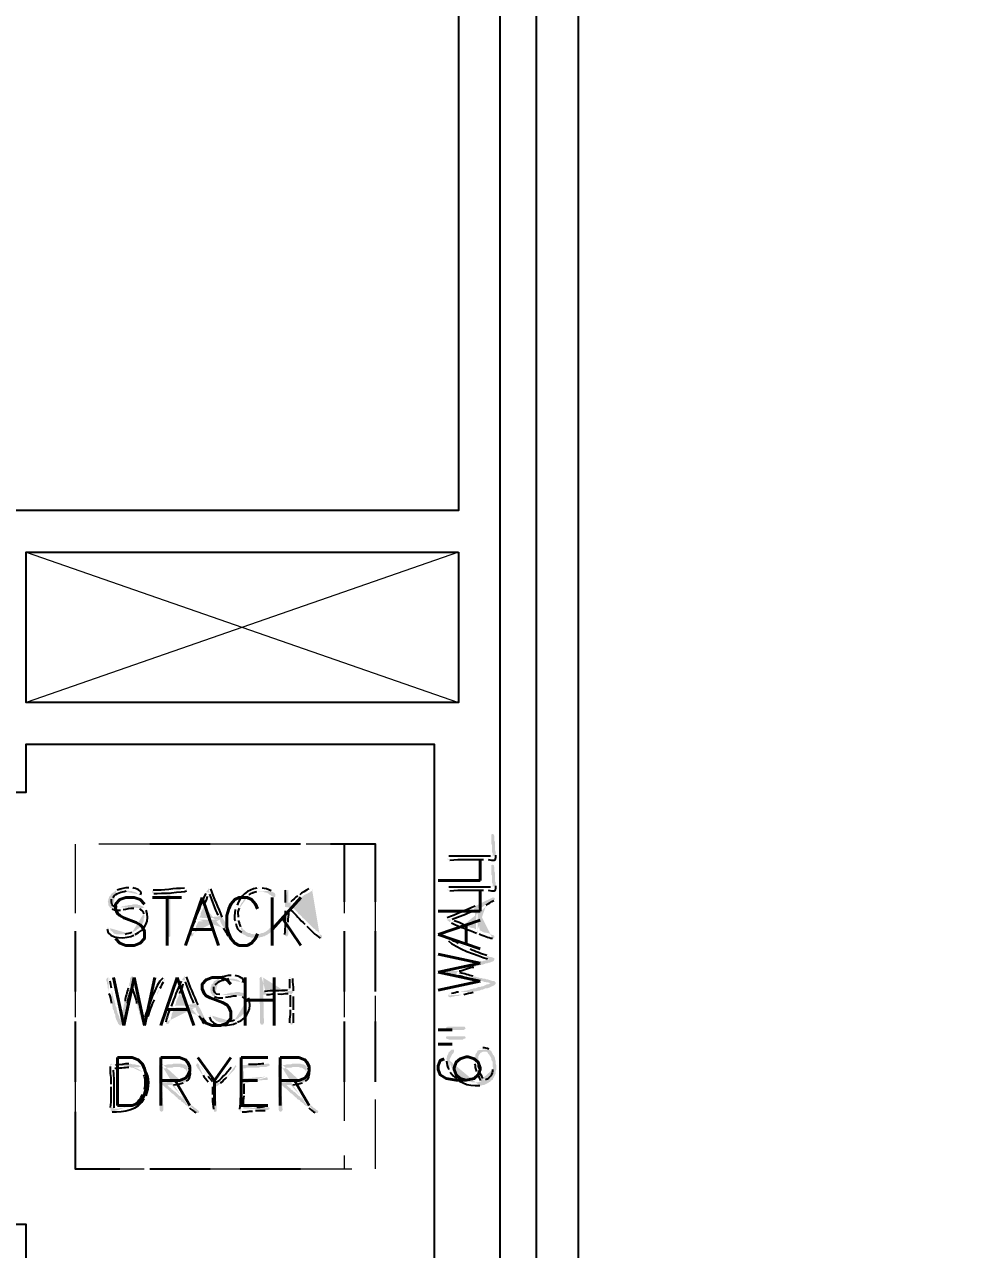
# Model space of a CAD drawing. Header units: inches. Extents: x -167 to 6071, y -6287 to -2731.
# Drawn here: x 150.8 to 229, y -5776.1 to -5674.1 of the extents above; entities that cross this region are included whole.
import ezdxf

# ---------------------------------------------------------------- set-up
doc = ezdxf.new("R2010")
doc.units = ezdxf.units.IN
doc.header["$LTSCALE"] = 96
doc.header["$MEASUREMENT"] = 0
doc.linetypes.add('Dash', pattern=[0.225, 0.15, -0.075])
doc.layers.add('Door label', color=5, linetype='Continuous', lineweight=5)
doc.layers.add('Furniture', color=7, linetype='Continuous', lineweight=5, true_color=0x994d00)
doc.layers.add('PDF_Geometry', color=7, linetype='Continuous', true_color=0x4a4a4a)
doc.layers.add('PDF_Solid Fills', color=7, linetype='Continuous')
doc.styles.get("Standard").update_dxf_attribs({"font": 'arial.ttf'})

msp = doc.modelspace()

# ---------------------------------------------------------------- hatches: boundary and pattern name
at = {"layer": 'PDF_Solid Fills', "transparency": 33554559}
h = msp.add_hatch(color=256, dxfattribs=at)
h.paths.add_polyline_path([(185.98, -5743.56), (186.04, -5743.67), (186.2, -5743.72)], flags=0)
h.paths.add_polyline_path([(189.02, -5743.67), (189.4, -5743.67)], flags=0)
h.paths.add_polyline_path([(190.04, -5743.3), (190.04, -5743.08), (189.98, -5742.92), (189.98, -5742.23), (189.93, -5742.12), (189.93, -5741.75), (189.88, -5741.64), (189.88, -5741.59), (189.77, -5741.54), (189.77, -5743.4), (189.61, -5743.4)], flags=0)
h.paths.add_polyline_path([(186.14, -5743.4), (186.04, -5743.46)], flags=0)
for points in [[(189.66, -5741.75), (189.66, -5742.39), (189.72, -5742.44), (189.72, -5743.03), (189.77, -5743.14), (189.77, -5743.4), (189.77, -5741.54), (189.66, -5741.59), (189.66, -5741.64)], [(189.66, -5744.31), (189.66, -5744.95), (189.72, -5745), (189.72, -5745.59), (189.77, -5745.7), (189.77, -5745.96), (189.77, -5744.1), (189.66, -5744.15), (189.66, -5744.2)], [(162.94, -5746.44), (162.62, -5746.44), (162.68, -5749.96), (162.73, -5750.07), (162.84, -5750.12), (162.94, -5750.07), (162.94, -5749.96)], [(171.37, -5746.34), (170.36, -5746.34), (170.62, -5746.34), (170.73, -5746.39), (170.84, -5746.39), (170.89, -5746.44), (171, -5746.44), (171.1, -5746.5), (171.21, -5746.6), (171.32, -5746.66), (171.37, -5746.71), (171.48, -5746.76), (171.58, -5746.82), (171.69, -5746.76), (171.69, -5746.6), (171.64, -5746.5), (171.58, -5746.44), (171.48, -5746.39)], [(160.01, -5747.4), (159.85, -5747.4), (159.69, -5747.46), (159.42, -5747.46), (159.32, -5747.51), (159.21, -5747.51), (159.1, -5747.56), (158.94, -5747.56), (158.84, -5747.62), (158.52, -5747.62), (160.7, -5747.62), (160.6, -5747.56), (160.49, -5747.51), (160.38, -5747.46), (160.28, -5747.46), (160.17, -5747.4)], [(171.58, -5749), (171.48, -5749.06), (171.37, -5749.16), (171.32, -5749.27), (171.26, -5749.38), (171.16, -5749.43), (171.16, -5749.48), (171.05, -5749.54), (170.94, -5749.64), (170.84, -5749.7), (170.73, -5749.75), (170.62, -5749.8), (170.52, -5749.8), (170.41, -5749.86), (170.3, -5749.86), (170.14, -5749.91), (169.02, -5749.91), (169.13, -5749.96), (169.24, -5750.02), (169.29, -5750.07), (169.45, -5750.12), (169.56, -5750.12), (169.66, -5750.18), (170.36, -5750.18), (170.46, -5750.12), (170.57, -5750.12), (170.68, -5750.07), (170.78, -5750.07), (170.84, -5750.02), (170.94, -5749.96), (171.05, -5749.91), (171.1, -5749.86), (171.21, -5749.8), (171.42, -5749.59), (171.48, -5749.54), (171.58, -5749.43), (171.64, -5749.32), (171.69, -5749.27), (171.74, -5749.16), (171.69, -5749.06)], [(168.54, -5754.71), (168.38, -5754.71), (168.22, -5754.76), (167.96, -5754.76), (167.85, -5754.82), (167.74, -5754.82), (167.64, -5754.87), (167.48, -5754.87), (167.37, -5754.92), (167.05, -5754.92), (169.24, -5754.92), (168.92, -5754.76), (168.81, -5754.76), (168.7, -5754.71)], [(185.88, -5757.75), (185.93, -5757.8), (185.98, -5757.86), (187.37, -5757.86), (187.48, -5757.8), (187.53, -5757.75), (187.48, -5757.64), (187.42, -5757.59), (186.04, -5757.59), (185.93, -5757.64)], [(185.88, -5758.5), (185.93, -5758.6), (185.98, -5758.6), (186.14, -5758.66), (187.32, -5758.66), (187.37, -5758.6), (187.48, -5758.6), (187.53, -5758.5), (187.48, -5758.39), (185.93, -5758.39)], [(163.58, -5760.68), (163.16, -5760.68), (163.05, -5760.74), (162.68, -5760.74), (162.52, -5760.79), (162.25, -5760.79), (164.28, -5760.84), (164.22, -5760.79), (164.12, -5760.74), (164.01, -5760.74), (163.85, -5760.68), (163.74, -5760.68)], [(173.5, -5760.68), (173.08, -5760.68), (172.97, -5760.74), (172.6, -5760.74), (172.44, -5760.79), (172.17, -5760.79), (174.2, -5760.84), (174.14, -5760.79), (174.04, -5760.74), (173.93, -5760.74), (173.77, -5760.68), (173.66, -5760.68)]]:
    msp.add_hatch(color=256, dxfattribs=at).paths.add_polyline_path(points)
h = msp.add_hatch(color=256, dxfattribs=at)
h.paths.add_polyline_path([(185.98, -5746.12), (186.04, -5746.23), (186.2, -5746.28)], flags=0)
h.paths.add_polyline_path([(189.02, -5746.23), (189.4, -5746.23)], flags=0)
h.paths.add_polyline_path([(190.04, -5745.86), (190.04, -5745.64), (189.98, -5745.48), (189.98, -5744.79), (189.93, -5744.68), (189.93, -5744.31), (189.88, -5744.2), (189.88, -5744.15), (189.77, -5744.1), (189.77, -5745.96), (189.61, -5745.96)], flags=0)
h.paths.add_polyline_path([(186.14, -5745.96), (186.04, -5746.02)], flags=0)
h = msp.add_hatch(color=256, dxfattribs=at)
h.paths.add_polyline_path([(158.46, -5746.23), (158.36, -5746.28), (158.25, -5746.39), (158.04, -5746.5), (157.98, -5746.6), (157.93, -5746.71), (157.82, -5746.76), (157.82, -5746.87), (157.77, -5746.98), (157.77, -5747.08), (157.72, -5747.19), (157.77, -5747.3), (157.77, -5747.46), (157.82, -5747.56), (157.88, -5747.62), (157.93, -5747.72), (157.98, -5747.72), (158.09, -5747.78)], flags=0)
h.paths.add_polyline_path([(158.78, -5747.88), (158.89, -5747.88), (159, -5747.83)], flags=0)
h.paths.add_polyline_path([(159.9, -5747.72), (160.01, -5747.67), (160.76, -5747.67), (160.7, -5747.62), (158.52, -5747.62)], flags=0)
h.paths.add_polyline_path([(158.04, -5746.98), (158.09, -5746.87), (158.14, -5746.82)], flags=0)
h.paths.add_polyline_path([(159.26, -5746.28), (159.53, -5746.28)], flags=0)
h = msp.add_hatch(color=256, dxfattribs=at)
h.paths.add_polyline_path([(159.53, -5746.02), (159.48, -5746.02)], flags=0)
h.paths.add_polyline_path([(158.52, -5746.23), (158.46, -5746.23), (159.53, -5746.28), (159.69, -5746.28), (159.8, -5746.34), (159.9, -5746.34), (160.01, -5746.39), (160.12, -5746.44), (160.22, -5746.55), (160.28, -5746.55), (160.28, -5746.6), (160.38, -5746.66), (160.44, -5746.6)], flags=0)
h.paths.add_polyline_path([(159.8, -5746.02), (159.64, -5746.02)], flags=0)
h = msp.add_hatch(color=256, dxfattribs=at)
h.paths.add_polyline_path([(164.17, -5746.07), (164.12, -5746.07)], flags=0)
h.paths.add_polyline_path([(161.5, -5746.23), (161.4, -5746.28), (161.4, -5746.39), (161.45, -5746.5), (161.56, -5746.5)], flags=0)
h.paths.add_polyline_path([(164.28, -5746.28), (164.33, -5746.18), (164.28, -5746.12)], flags=0)
h = msp.add_hatch(color=256, dxfattribs=at)
h.paths.add_polyline_path([(165.93, -5746.39), (165.88, -5746.5)], flags=0)
h.paths.add_polyline_path([(165.02, -5748.58), (164.97, -5748.68), (167.05, -5748.68), (167.1, -5748.74), (167.1, -5748.84), (167.21, -5749.06), (167.26, -5749.16), (167.37, -5749.27), (167.37, -5749.38)], flags=0)
h.paths.add_polyline_path([(167.74, -5750.02), (167.8, -5750.07), (167.85, -5750.12), (167.96, -5750.07), (168.01, -5749.96), (167.53, -5748.95), (167.42, -5748.74), (167.37, -5748.68), (167.32, -5748.58), (165.34, -5748.52), (165.45, -5748.31), (165.45, -5748.2), (165.5, -5748.04), (165.56, -5747.94), (165.61, -5747.83), (165.66, -5747.72), (165.66, -5747.67), (165.72, -5747.62), (165.72, -5747.51)], flags=0)
h.paths.add_polyline_path([(166.04, -5746.71), (166.14, -5746.6), (166.2, -5746.44)], flags=0)
h = msp.add_hatch(color=256, dxfattribs=at)
h.paths.add_polyline_path([(166.14, -5746.07), (166.09, -5746.12), (166.09, -5746.18), (166.04, -5746.23), (165.98, -5746.28), (165.93, -5746.39), (166.2, -5746.44), (166.2, -5746.55)], flags=0)
h.paths.add_polyline_path([(166.89, -5748.31), (166.94, -5748.42), (165.34, -5748.52), (167.32, -5748.58), (167.26, -5748.47)], flags=0)
h.paths.add_polyline_path([(166.3, -5746.12), (166.25, -5746.07)], flags=0)
h = msp.add_hatch(color=256, dxfattribs=at)
h.paths.add_polyline_path([(170.36, -5746.02), (170.25, -5746.02), (170.14, -5746.07)], flags=0)
h.paths.add_polyline_path([(168.49, -5747.46), (168.38, -5747.67), (168.33, -5747.83)], flags=0)
h.paths.add_polyline_path([(168.33, -5748.79), (168.33, -5748.9), (168.38, -5749)], flags=0)
h.paths.add_polyline_path([(168.86, -5749.75), (168.92, -5749.86), (169.02, -5749.91), (170.04, -5749.91), (169.93, -5749.91), (169.77, -5749.86), (169.66, -5749.86), (169.56, -5749.8), (169.45, -5749.8), (169.34, -5749.75), (169.24, -5749.7), (169.08, -5749.54), (168.97, -5749.48), (168.97, -5749.43), (168.86, -5749.32), (168.81, -5749.27)], flags=0)
h.paths.add_polyline_path([(168.6, -5748.74), (168.6, -5748.47)], flags=0)
h.paths.add_polyline_path([(168.7, -5747.72), (168.7, -5747.62), (168.86, -5747.3), (168.97, -5747.19), (169.08, -5746.98), (169.13, -5746.92), (169.24, -5746.87), (169.29, -5746.76), (169.4, -5746.66), (169.5, -5746.6)], flags=0)
h.paths.add_polyline_path([(170.14, -5746.34), (171.37, -5746.34), (171.32, -5746.28)], flags=0)
h.paths.add_polyline_path([(170.57, -5746.07), (170.46, -5746.02)], flags=0)
h = msp.add_hatch(color=256, dxfattribs=at)
h.paths.add_polyline_path([(174.62, -5746.07), (174.52, -5746.12), (174.46, -5746.12)], flags=0)
h.paths.add_polyline_path([(173.72, -5746.6), (173.66, -5746.66), (173.56, -5746.71)], flags=0)
h.paths.add_polyline_path([(172.97, -5747.19), (172.86, -5747.24), (172.81, -5747.35), (172.49, -5747.4), (172.49, -5747.62), (172.81, -5747.67), (172.86, -5747.78), (172.97, -5747.88)], flags=0)
h.paths.add_polyline_path([(174.14, -5749.06), (174.2, -5749.11), (174.3, -5749.22)], flags=0)
h.paths.add_polyline_path([(175.42, -5750.23), (175.58, -5750.23), (175.58, -5750.02), (175.48, -5749.96), (175.37, -5749.86), (175.26, -5749.7), (175.16, -5749.64), (175.05, -5749.59), (175, -5749.48), (174.89, -5749.43), (174.84, -5749.38), (174.73, -5749.27), (174.68, -5749.22), (174.09, -5748.63), (174.04, -5748.58), (173.93, -5748.52), (173.88, -5748.42), (173.82, -5748.36), (173.72, -5748.26), (173.61, -5748.2), (173.56, -5748.1), (173.34, -5747.88), (173.29, -5747.83), (173.18, -5747.72), (172.97, -5747.51), (173.02, -5747.46), (173.13, -5747.4), (173.18, -5747.3), (173.29, -5747.24), (173.4, -5747.14), (173.45, -5747.08), (173.56, -5746.98), (173.66, -5746.92), (173.72, -5746.87), (173.82, -5746.82), (173.93, -5746.76), (174.04, -5746.66), (174.14, -5746.6), (174.36, -5746.5), (174.57, -5746.39), (174.62, -5746.34), (174.73, -5746.28), (174.78, -5746.18), (174.73, -5746.12)], flags=0)
h = msp.add_hatch(color=256, dxfattribs=at)
h.paths.add_polyline_path([(172.6, -5746.12), (172.49, -5746.18), (172.49, -5746.23)], flags=0)
h.paths.add_polyline_path([(172.49, -5747.24), (172.49, -5747.4), (172.81, -5747.35), (172.81, -5747.3), (172.76, -5747.19), (172.76, -5746.23), (172.7, -5746.18)], flags=0)
h = msp.add_hatch(color=256, dxfattribs=at)
h.paths.add_polyline_path([(160.76, -5747.67), (160.01, -5747.67), (160.12, -5747.72), (160.28, -5747.72), (160.38, -5747.78)], flags=0)
h.paths.add_polyline_path([(160.7, -5748.2), (160.76, -5748.31), (160.76, -5748.52), (160.7, -5748.63), (160.7, -5748.84), (160.6, -5749.06), (160.54, -5749.16), (160.44, -5749.27), (160.38, -5749.32), (160.28, -5749.43), (160.17, -5749.48), (160.12, -5749.54), (160.06, -5749.59), (159.96, -5749.64), (159.85, -5749.7), (159.74, -5749.75)], flags=0)
h.paths.add_polyline_path([(159.16, -5749.91), (158.78, -5749.91), (160.01, -5749.91)], flags=0)
h.paths.add_polyline_path([(160.92, -5747.88), (160.81, -5747.78)], flags=0)
h = msp.add_hatch(color=256, dxfattribs=at)
h.paths.add_polyline_path([(172.49, -5747.62), (172.49, -5747.94)], flags=0)
h.paths.add_polyline_path([(172.49, -5748.79), (172.49, -5749)], flags=0)
h.paths.add_polyline_path([(172.44, -5749.91), (172.49, -5750.02), (172.6, -5750.07), (172.65, -5750.07), (172.7, -5750.02), (172.76, -5749.91), (172.76, -5748.9)], flags=0)
h.paths.add_polyline_path([(172.81, -5748.04), (172.81, -5747.67)], flags=0)
h = msp.add_hatch(color=256, dxfattribs=at)
h.paths.add_polyline_path([(185.93, -5748.68), (185.98, -5748.74), (186.04, -5748.74), (186.09, -5748.79), (186.14, -5748.84), (186.25, -5748.9), (186.3, -5748.63), (186.41, -5748.63)], flags=0)
h.paths.add_polyline_path([(188.17, -5747.94), (188.28, -5747.88), (188.38, -5749.48), (188.44, -5747.51), (188.33, -5747.56)], flags=0)
h.paths.add_polyline_path([(185.98, -5748.52), (185.93, -5748.58)], flags=0)
h = msp.add_hatch(color=256, dxfattribs=at)
h.paths.add_polyline_path([(186.25, -5748.9), (186.36, -5748.95)], flags=0)
h.paths.add_polyline_path([(188.44, -5749.8), (188.54, -5749.86), (188.54, -5747.78), (188.6, -5747.72), (188.7, -5747.72), (188.81, -5747.67), (188.92, -5747.62), (189.02, -5747.56), (189.13, -5747.46), (189.24, -5747.46)], flags=0)
h.paths.add_polyline_path([(189.88, -5747.08), (189.93, -5747.03), (189.98, -5746.98), (189.93, -5746.87), (189.82, -5746.82), (188.81, -5747.3), (188.7, -5747.35), (188.6, -5747.4), (188.54, -5747.46), (188.44, -5747.51), (188.38, -5749.48), (188.28, -5749.43), (188.17, -5749.38), (188.06, -5749.38), (187.9, -5749.32), (187.8, -5749.27), (187.58, -5749.16), (187.53, -5749.16), (187.48, -5749.11), (187.37, -5749.11)], flags=0)
h.paths.add_polyline_path([(186.57, -5748.79), (186.46, -5748.68), (186.3, -5748.63)], flags=0)
h = msp.add_hatch(color=256, dxfattribs=at)
h.paths.add_polyline_path([(188.54, -5749.86), (188.65, -5749.86)], flags=0)
h.paths.add_polyline_path([(189.77, -5750.23), (189.88, -5750.23), (189.93, -5750.12), (189.93, -5750.07), (189.88, -5750.02), (189.82, -5749.96), (189.72, -5749.96), (189.61, -5749.86), (189.4, -5749.8), (189.34, -5749.8), (189.24, -5749.75), (189.08, -5749.75), (188.97, -5749.7), (188.86, -5749.64), (188.76, -5749.59), (188.7, -5749.59), (188.54, -5747.78)], flags=0)
h = msp.add_hatch(color=256, dxfattribs=at)
h.paths.add_polyline_path([(164.97, -5748.68), (164.97, -5748.79)], flags=0)
h.paths.add_polyline_path([(164.6, -5749.91), (164.6, -5750.02), (164.7, -5750.07), (164.76, -5750.07), (164.81, -5750.02), (164.86, -5749.96), (164.86, -5749.86), (164.97, -5749.75), (165.02, -5749.54), (165.02, -5749.48), (165.08, -5749.38), (165.08, -5749.22), (165.18, -5749), (165.24, -5748.9), (165.24, -5748.84), (167.05, -5748.68)], flags=0)
h = msp.add_hatch(color=256, dxfattribs=at)
h.paths.add_polyline_path([(157.77, -5749.32), (157.66, -5749.38), (157.66, -5749.48)], flags=0)
h.paths.add_polyline_path([(159.9, -5749.96), (160.01, -5749.91), (158.46, -5749.91), (158.36, -5749.86), (158.3, -5749.86), (158.2, -5749.8), (158.14, -5749.7), (158.04, -5749.64), (157.93, -5749.54), (157.93, -5749.43), (157.88, -5749.38)], flags=0)
h = msp.add_hatch(color=256, dxfattribs=at)
h.paths.add_polyline_path([(186.09, -5750.39), (186.09, -5750.44)], flags=0)
h.paths.add_polyline_path([(189.34, -5751.94), (189.5, -5751.99), (189.5, -5751.78), (189.4, -5751.72), (189.29, -5751.67)], flags=0)
h.paths.add_polyline_path([(187.9, -5751.14), (187.8, -5751.08), (187.69, -5751.03), (187.58, -5750.98), (187.48, -5750.92), (187.37, -5750.92), (187.26, -5750.87), (187.16, -5750.82), (187.05, -5750.71), (186.94, -5750.66)], flags=0)
h.paths.add_polyline_path([(186.41, -5750.39), (186.25, -5750.28), (186.09, -5750.28)], flags=0)
h = msp.add_hatch(color=256, dxfattribs=at)
h.paths.add_polyline_path([(185.93, -5752.95), (185.93, -5753), (186.04, -5753.11), (186.14, -5753.16), (186.41, -5753.16), (186.52, -5753.22), (186.62, -5753.22), (186.73, -5753.27), (186.84, -5753), (186.89, -5753), (187, -5752.95)], flags=0)
h.paths.add_polyline_path([(188.22, -5752.63), (188.33, -5752.58), (188.44, -5752.52), (188.6, -5752.52), (188.7, -5752.47), (188.86, -5752.42), (188.97, -5752.42), (189.13, -5752.36), (189.18, -5752.31), (189.34, -5752.31), (189.45, -5752.26), (189.56, -5752.26), (189.66, -5752.2), (189.82, -5752.15), (189.88, -5752.1), (189.93, -5751.99), (189.93, -5751.88), (189.88, -5751.88), (189.77, -5751.83), (189.66, -5751.78), (189.5, -5751.78), (189.5, -5751.99), (189.34, -5752.04), (189.24, -5752.04), (189.13, -5752.1), (189.02, -5752.1), (188.92, -5752.15), (188.76, -5752.15), (188.65, -5752.2), (188.54, -5752.26), (188.44, -5752.26), (188.33, -5752.31), (188.17, -5752.31), (188.06, -5752.36), (187.96, -5752.42), (187.85, -5752.42), (187.74, -5752.47), (187.64, -5752.47), (187.53, -5752.52), (187.42, -5752.58), (187.21, -5752.63), (187.05, -5752.68), (186.84, -5752.74), (186.73, -5752.79), (186.57, -5752.79), (186.52, -5752.84), (186.2, -5752.84), (186.09, -5752.79), (185.98, -5752.84)], flags=0)
h = msp.add_hatch(color=256, dxfattribs=at)
h.paths.add_polyline_path([(157.77, -5753.48), (157.66, -5753.54), (157.61, -5753.64), (157.61, -5753.75), (157.66, -5753.91), (157.66, -5754.02), (157.72, -5754.12), (157.72, -5754.39), (157.77, -5754.44), (157.77, -5754.55), (157.82, -5754.66), (157.82, -5754.82)], flags=0)
h.paths.add_polyline_path([(158.04, -5755.62), (158.09, -5755.72), (158.09, -5755.83), (158.14, -5755.99), (158.14, -5756.1), (158.25, -5756.31), (158.25, -5756.42), (158.36, -5756.63), (158.36, -5756.79), (158.41, -5756.95), (158.57, -5757.27), (158.57, -5757.32), (158.62, -5757.38), (158.73, -5757.48), (158.84, -5757.48), (158.94, -5757.38), (158.94, -5757.27), (159, -5757.11), (158.78, -5757.11), (158.78, -5757.06), (158.68, -5756.84), (158.68, -5756.74), (158.62, -5756.63), (158.57, -5756.52), (158.52, -5756.42), (158.52, -5756.31), (158.46, -5756.2), (158.46, -5756.04), (158.36, -5755.83), (158.36, -5755.67), (158.3, -5755.56), (158.3, -5755.46), (158.2, -5755.24), (158.2, -5755.14), (158.14, -5755.03), (158.14, -5754.87), (158.09, -5754.76), (158.09, -5754.66), (158.04, -5754.55), (158.04, -5754.39)], flags=0)
h.paths.add_polyline_path([(157.93, -5753.8), (157.93, -5753.75), (157.88, -5753.59), (157.82, -5753.54)], flags=0)
h = msp.add_hatch(color=256, dxfattribs=at)
h.paths.add_polyline_path([(159.8, -5753.38), (159.74, -5753.38), (159.64, -5753.48), (159.58, -5753.59), (159.58, -5753.86), (159.53, -5753.96), (159.53, -5754.07), (159.48, -5754.18), (159.74, -5754.28), (159.74, -5754.34), (159.8, -5754.44)], flags=0)
h.paths.add_polyline_path([(160.12, -5755.67), (160.22, -5755.88), (160.22, -5756.04), (160.28, -5756.15), (160.33, -5756.31), (160.33, -5756.42), (160.38, -5756.58), (160.44, -5756.63), (160.44, -5756.79), (160.49, -5756.9), (160.49, -5757), (160.54, -5757.11), (160.6, -5757.27), (160.65, -5757.32), (160.76, -5757.38), (160.86, -5757.38), (160.86, -5757.32), (160.97, -5757.11), (160.97, -5756.95), (160.76, -5756.95), (160.7, -5756.79), (160.7, -5756.68), (160.65, -5756.58), (160.65, -5756.47), (160.6, -5756.36), (160.6, -5756.2), (160.49, -5755.99), (160.49, -5755.88), (160.44, -5755.78), (160.44, -5755.62), (160.38, -5755.51), (160.33, -5755.4), (160.33, -5755.3), (160.28, -5755.19), (160.28, -5755.08), (160.17, -5754.87), (160.06, -5754.44), (160.01, -5754.28), (159.96, -5754.18), (159.96, -5754.02), (159.9, -5753.96), (159.9, -5753.64), (159.96, -5753.54), (159.9, -5753.43)], flags=0)
h = msp.add_hatch(color=256, dxfattribs=at)
h.paths.add_polyline_path([(162.36, -5753.54), (162.3, -5753.54)], flags=0)
h.paths.add_polyline_path([(160.81, -5756.79), (160.76, -5756.95), (160.97, -5756.95), (161.02, -5756.84), (161.08, -5756.74)], flags=0)
h.paths.add_polyline_path([(161.61, -5755.35), (161.72, -5755.14), (161.77, -5755.03), (161.82, -5754.92), (161.82, -5754.82), (161.93, -5754.6), (162.04, -5754.5), (162.09, -5754.39)], flags=0)
h.paths.add_polyline_path([(162.36, -5753.86), (162.46, -5753.7), (162.46, -5753.54)], flags=0)
h = msp.add_hatch(color=256, dxfattribs=at)
h.paths.add_polyline_path([(163.9, -5753.7), (163.85, -5753.8)], flags=0)
h.paths.add_polyline_path([(163, -5755.88), (162.94, -5755.99), (165.02, -5755.99), (165.08, -5756.04), (165.08, -5756.15), (165.18, -5756.36), (165.24, -5756.47), (165.34, -5756.58), (165.34, -5756.68)], flags=0)
h.paths.add_polyline_path([(165.72, -5757.32), (165.82, -5757.43), (165.93, -5757.38), (165.98, -5757.27), (165.5, -5756.26), (165.4, -5756.04), (165.34, -5755.99), (165.29, -5755.88), (163.32, -5755.83), (163.42, -5755.62), (163.42, -5755.51), (163.48, -5755.35), (163.58, -5755.14), (163.64, -5755.03), (163.64, -5754.98), (163.69, -5754.92), (163.69, -5754.82)], flags=0)
h.paths.add_polyline_path([(164.01, -5754.02), (164.12, -5753.91), (164.17, -5753.75)], flags=0)
h = msp.add_hatch(color=256, dxfattribs=at)
h.paths.add_polyline_path([(164.12, -5753.38), (164.06, -5753.43), (164.06, -5753.48), (163.96, -5753.59), (163.9, -5753.7), (164.17, -5753.75), (164.17, -5753.86)], flags=0)
h.paths.add_polyline_path([(164.86, -5755.62), (164.92, -5755.72), (163.32, -5755.83), (165.29, -5755.88), (165.24, -5755.78)], flags=0)
h.paths.add_polyline_path([(164.28, -5753.43), (164.22, -5753.38)], flags=0)
h = msp.add_hatch(color=256, dxfattribs=at)
h.paths.add_polyline_path([(167, -5753.54), (166.89, -5753.59), (166.78, -5753.7), (166.68, -5753.75), (166.57, -5753.8), (166.52, -5753.91), (166.46, -5754.02), (166.36, -5754.07), (166.36, -5754.18), (166.3, -5754.28), (166.3, -5754.39), (166.25, -5754.5), (166.3, -5754.6), (166.3, -5754.76), (166.36, -5754.87), (166.41, -5754.92), (166.46, -5755.03), (166.52, -5755.03), (166.62, -5755.08)], flags=0)
h.paths.add_polyline_path([(167.32, -5755.19), (167.42, -5755.19), (167.53, -5755.14)], flags=0)
h.paths.add_polyline_path([(168.44, -5755.03), (168.54, -5754.98), (169.29, -5754.98), (169.24, -5754.92), (167.05, -5754.92)], flags=0)
h.paths.add_polyline_path([(166.57, -5754.28), (166.62, -5754.18), (166.68, -5754.12)], flags=0)
h.paths.add_polyline_path([(167.8, -5753.59), (168.06, -5753.59)], flags=0)
h = msp.add_hatch(color=256, dxfattribs=at)
h.paths.add_polyline_path([(168.06, -5753.32), (168.01, -5753.32)], flags=0)
h.paths.add_polyline_path([(167.05, -5753.54), (167, -5753.54), (168.06, -5753.59), (168.22, -5753.59), (168.33, -5753.64), (168.44, -5753.64), (168.65, -5753.75), (168.76, -5753.86), (168.81, -5753.86), (168.81, -5753.91), (168.92, -5753.96), (168.97, -5753.91)], flags=0)
h.paths.add_polyline_path([(168.33, -5753.32), (168.17, -5753.32)], flags=0)
h = msp.add_hatch(color=256, dxfattribs=at)
h.paths.add_polyline_path([(170.52, -5753.43), (170.41, -5753.48), (170.36, -5753.59), (170.41, -5757.27), (170.46, -5757.38), (170.57, -5757.43), (170.68, -5757.38), (170.73, -5757.27), (170.68, -5754.92), (170.94, -5754.92)], flags=0)
h.paths.add_polyline_path([(171.69, -5754.87), (171.9, -5754.87)], flags=0)
h.paths.add_polyline_path([(172.76, -5754.82), (172.92, -5754.82), (173.18, -5754.71), (170.68, -5754.66), (170.68, -5753.59), (170.62, -5753.48)], flags=0)
h = msp.add_hatch(color=256, dxfattribs=at)
h.paths.add_polyline_path([(172.97, -5753.43), (172.86, -5753.48), (172.86, -5753.64)], flags=0)
h.paths.add_polyline_path([(172.86, -5754.39), (172.86, -5754.55), (172.7, -5754.55)], flags=0)
h.paths.add_polyline_path([(170.78, -5754.66), (170.68, -5754.66), (173.18, -5754.71), (173.18, -5754.6)], flags=0)
h.paths.add_polyline_path([(173.13, -5753.59), (173.08, -5753.48)], flags=0)
h = msp.add_hatch(color=256, dxfattribs=at)
h.paths.add_polyline_path([(186.04, -5754.98), (186.09, -5755.08), (186.2, -5755.14), (186.3, -5755.14), (186.46, -5755.08), (186.57, -5755.08), (186.68, -5755.03), (186.94, -5755.03), (187, -5754.98), (187.1, -5754.98), (187.21, -5754.92), (187.37, -5754.92)], flags=0)
h.paths.add_polyline_path([(188.17, -5754.71), (188.28, -5754.66), (188.38, -5754.66), (188.54, -5754.6), (188.65, -5754.6), (188.86, -5754.5), (188.97, -5754.5), (189.18, -5754.39), (189.34, -5754.39), (189.5, -5754.34), (189.82, -5754.18), (189.88, -5754.18), (190.04, -5754.02), (190.04, -5753.91), (189.98, -5753.86), (189.93, -5753.8), (189.82, -5753.8), (189.66, -5753.75), (189.66, -5753.96), (189.61, -5753.96), (189.5, -5754.02), (189.4, -5754.07), (189.29, -5754.07), (188.97, -5754.23), (188.86, -5754.23), (188.76, -5754.28), (188.6, -5754.28), (188.38, -5754.39), (188.22, -5754.39), (188.12, -5754.44), (188.01, -5754.44), (187.8, -5754.55), (187.69, -5754.55), (187.58, -5754.6), (187.42, -5754.6), (187.32, -5754.66), (187.21, -5754.66), (187.1, -5754.71), (186.94, -5754.71)], flags=0)
h.paths.add_polyline_path([(186.36, -5754.82), (186.3, -5754.82), (186.14, -5754.87), (186.09, -5754.92)], flags=0)
h = msp.add_hatch(color=256, dxfattribs=at)
h.paths.add_polyline_path([(186.73, -5753.27), (186.84, -5753.32), (186.94, -5753.32)], flags=0)
h.paths.add_polyline_path([(188.01, -5753.59), (188.12, -5753.64), (188.22, -5753.64), (188.33, -5753.7), (188.49, -5753.7), (188.6, -5753.75), (188.7, -5753.75), (188.81, -5753.8), (188.92, -5753.8), (189.08, -5753.86), (189.18, -5753.86), (189.29, -5753.91), (189.4, -5753.91), (189.56, -5753.96), (189.66, -5753.96), (189.66, -5753.75), (189.34, -5753.64), (189.24, -5753.64), (189.13, -5753.59), (188.97, -5753.59), (188.86, -5753.54), (188.7, -5753.54), (188.6, -5753.48), (188.49, -5753.48), (188.38, -5753.43), (188.28, -5753.43), (188.17, -5753.38)], flags=0)
h.paths.add_polyline_path([(187.05, -5753.11), (186.84, -5753)], flags=0)
h = msp.add_hatch(color=256, dxfattribs=at)
h.paths.add_polyline_path([(159.48, -5754.18), (159.42, -5754.28), (159.42, -5754.39)], flags=0)
h.paths.add_polyline_path([(159.16, -5755.46), (159.1, -5755.56), (159.1, -5755.67), (159.05, -5755.78), (159.05, -5755.94), (159, -5756.04), (159, -5756.15), (158.94, -5756.26), (158.94, -5756.36), (158.89, -5756.52), (158.89, -5756.63), (158.84, -5756.74), (158.84, -5756.84), (158.78, -5757), (158.78, -5757.11), (159, -5757.11), (159.1, -5756.79), (159.1, -5756.68), (159.16, -5756.58), (159.16, -5756.42), (159.21, -5756.31), (159.21, -5756.15), (159.26, -5756.04), (159.26, -5755.94), (159.32, -5755.83), (159.32, -5755.72), (159.37, -5755.62)], flags=0)
h.paths.add_polyline_path([(159.64, -5754.5), (159.74, -5754.28)], flags=0)
h = msp.add_hatch(color=256, dxfattribs=at)
h.paths.add_polyline_path([(173.18, -5754.71), (172.92, -5754.82), (172.92, -5754.98)], flags=0)
h.paths.add_polyline_path([(172.92, -5755.94), (172.92, -5756.2)], flags=0)
h.paths.add_polyline_path([(172.86, -5757.27), (172.92, -5757.38), (173.02, -5757.43), (173.13, -5757.38), (173.18, -5757.27)], flags=0)
h.paths.add_polyline_path([(173.18, -5756.47), (173.18, -5756.2)], flags=0)
h.paths.add_polyline_path([(173.18, -5755.08), (173.18, -5754.82)], flags=0)
h = msp.add_hatch(color=256, dxfattribs=at)
h.paths.add_polyline_path([(169.29, -5754.98), (168.54, -5754.98), (168.65, -5755.03), (168.81, -5755.03), (168.92, -5755.08)], flags=0)
h.paths.add_polyline_path([(169.24, -5755.51), (169.29, -5755.62), (169.29, -5755.83), (169.24, -5755.94), (169.24, -5756.15), (169.18, -5756.26), (169.13, -5756.36), (169.08, -5756.47), (168.97, -5756.58), (168.92, -5756.63), (168.81, -5756.74), (168.7, -5756.79), (168.6, -5756.9), (168.28, -5757.06)], flags=0)
h.paths.add_polyline_path([(167.69, -5757.22), (167.32, -5757.22), (168.54, -5757.22)], flags=0)
h.paths.add_polyline_path([(169.45, -5755.19), (169.34, -5755.08)], flags=0)
h = msp.add_hatch(color=256, dxfattribs=at)
h.paths.add_polyline_path([(162.94, -5755.99), (162.94, -5756.1)], flags=0)
h.paths.add_polyline_path([(162.57, -5757.22), (162.57, -5757.32), (162.68, -5757.38), (162.73, -5757.38), (162.84, -5757.27), (162.84, -5757.16), (162.94, -5757.06), (163, -5756.84), (163, -5756.79), (163.05, -5756.68), (163.05, -5756.52), (163.21, -5756.2), (163.21, -5756.15), (165.02, -5755.99)], flags=0)
h = msp.add_hatch(color=256, dxfattribs=at)
h.paths.add_polyline_path([(166.3, -5756.63), (166.2, -5756.68), (166.2, -5756.79)], flags=0)
h.paths.add_polyline_path([(168.44, -5757.27), (168.54, -5757.22), (167, -5757.22), (166.89, -5757.16), (166.84, -5757.16), (166.73, -5757.11), (166.68, -5757), (166.57, -5756.95), (166.46, -5756.84), (166.46, -5756.74), (166.41, -5756.68)], flags=0)
h = msp.add_hatch(color=256, dxfattribs=at)
h.paths.add_polyline_path([(185.93, -5760.42), (185.93, -5760.47)], flags=0)
h.paths.add_polyline_path([(186.14, -5761.16), (186.2, -5761.27), (186.2, -5760.31), (186.41, -5759.88), (186.52, -5759.78), (186.52, -5759.72), (186.57, -5759.67), (186.57, -5759.51), (186.36, -5759.51), (186.09, -5759.78), (186.09, -5759.83), (185.98, -5760.04), (185.98, -5760.15), (185.93, -5760.26)], flags=0)
h = msp.add_hatch(color=256, dxfattribs=at)
h.paths.add_polyline_path([(188.28, -5760.47), (188.28, -5760.68)], flags=0)
h.paths.add_polyline_path([(188.44, -5761.32), (188.44, -5761.38), (188.49, -5761.48)], flags=0)
h.paths.add_polyline_path([(188.76, -5762.07), (188.81, -5762.18), (188.81, -5762.5), (188.97, -5762.44), (189.08, -5762.44), (189.4, -5762.28), (189.45, -5762.23), (189.56, -5762.18), (189.61, -5762.12), (189.66, -5762.07), (189.77, -5762.02), (189.82, -5761.91), (189.82, -5761), (189.77, -5761.16)], flags=0)
h.paths.add_polyline_path([(189.18, -5762.02), (189.08, -5762.07), (189.02, -5762.02), (188.97, -5761.91)], flags=0)
h.paths.add_polyline_path([(188.7, -5761.38), (188.7, -5761.27), (188.65, -5761.11)], flags=0)
h.paths.add_polyline_path([(188.6, -5760.52), (188.54, -5760.42), (188.54, -5759.56), (188.44, -5759.78), (188.38, -5759.83), (188.33, -5759.94), (188.33, -5760.1), (188.28, -5760.2), (188.28, -5760.31)], flags=0)
h = msp.add_hatch(color=256, dxfattribs=at)
h.paths.add_polyline_path([(188.54, -5759.56), (188.54, -5760.42), (188.6, -5760.31), (188.6, -5760.04), (188.65, -5759.94), (188.7, -5759.88), (188.76, -5759.78), (188.97, -5759.67), (189.24, -5759.67), (189.34, -5759.72), (189.4, -5759.83), (189.5, -5759.94), (189.56, -5760.04), (189.61, -5760.1), (189.66, -5760.2), (189.66, -5760.31), (189.77, -5760.52), (189.77, -5760.9), (189.82, -5761), (189.82, -5761.91), (189.88, -5761.8), (189.93, -5761.7), (190.04, -5761.48), (190.04, -5761.27), (190.09, -5761.16), (190.09, -5760.84), (190.04, -5760.68), (190.04, -5760.47), (189.98, -5760.31), (189.98, -5760.2), (189.88, -5759.99), (189.82, -5759.94), (189.66, -5759.62), (189.56, -5759.56), (189.45, -5759.46)], flags=0)
h.paths.add_polyline_path([(188.97, -5759.35), (188.86, -5759.4), (188.76, -5759.4), (188.65, -5759.46)], flags=0)
h = msp.add_hatch(color=256, dxfattribs=at)
h.paths.add_polyline_path([(158.09, -5760.68), (158.04, -5760.68), (157.93, -5760.74), (157.93, -5760.9)], flags=0)
h.paths.add_polyline_path([(157.98, -5762.39), (157.98, -5762.6)], flags=0)
h.paths.add_polyline_path([(157.93, -5764.31), (157.93, -5764.42), (158.25, -5764.42), (158.25, -5764.36)], flags=0)
h.paths.add_polyline_path([(158.2, -5761.22), (158.2, -5761.11), (158.3, -5761.06)], flags=0)
h.paths.add_polyline_path([(159.48, -5760.95), (160.54, -5760.95), (160.44, -5760.9), (160.38, -5760.84), (158.2, -5760.79), (158.14, -5760.74)], flags=0)
h = msp.add_hatch(color=256, dxfattribs=at)
h.paths.add_polyline_path([(160.54, -5760.95), (159.48, -5760.95), (159.53, -5760.95), (159.69, -5761), (159.8, -5761)], flags=0)
h.paths.add_polyline_path([(160.6, -5761.38, 0.210954), (159.8, -5761)], flags=0)
h.paths.add_polyline_path([(160.6, -5761.38), (160.7, -5761.59)], flags=0)
h.paths.add_polyline_path([(160.76, -5762.82), (160.76, -5762.92), (160.7, -5763.03), (160.65, -5763.14), (160.6, -5763.24)], flags=0)
h.paths.add_polyline_path([(159.9, -5764.1), (159.8, -5764.15), (159.69, -5764.15), (159.58, -5764.2), (159.42, -5764.26), (159.32, -5764.31), (159.1, -5764.31), (159, -5764.36), (158.78, -5764.36), (158.62, -5764.42), (157.93, -5764.42), (157.98, -5764.58), (157.98, -5764.63), (158.09, -5764.68)], flags=0)
h.paths.add_polyline_path([(160.76, -5763.56), (160.81, -5763.46), (160.86, -5763.46), (160.92, -5763.35)], flags=0)
h.paths.add_polyline_path([(160.81, -5761.16), (160.7, -5761.11), (160.7, -5761.06), (160.65, -5761)], flags=0)
h = msp.add_hatch(color=256, dxfattribs=at)
h.paths.add_polyline_path([(159.53, -5760.68), (159.48, -5760.68)], flags=0)
h.paths.add_polyline_path([(158.36, -5760.79), (158.2, -5760.79), (160.38, -5760.84), (160.28, -5760.79), (160.17, -5760.79), (160.01, -5760.74), (159.8, -5760.74), (159.64, -5760.68)], flags=0)
h = msp.add_hatch(color=256, dxfattribs=at)
h.paths.add_polyline_path([(162.14, -5760.68), (162.04, -5760.74), (161.98, -5760.84), (162.04, -5764.47), (162.04, -5764.52), (162.09, -5764.63), (162.2, -5764.68), (162.3, -5764.63), (162.36, -5764.52), (162.36, -5764.47), (162.25, -5762.44), (163.21, -5762.44)], flags=0)
h.paths.add_polyline_path([(164.01, -5762.28), (164.06, -5762.23), (162.3, -5762.23), (162.3, -5761.06), (162.57, -5761.06), (162.73, -5761), (163.1, -5761), (163.21, -5760.95), (163.58, -5760.95), (164.38, -5760.9), (164.28, -5760.84), (162.25, -5760.79), (162.25, -5760.68)], flags=0)
h = msp.add_hatch(color=256, dxfattribs=at)
h.paths.add_polyline_path([(164.38, -5760.9), (163.58, -5760.95), (163.69, -5760.95), (163.85, -5761), (163.96, -5761), (164.06, -5761.06), (164.12, -5761.11), (164.22, -5761.16), (164.33, -5761.38), (164.33, -5761.59), (164.28, -5761.7), (164.22, -5761.75), (164.17, -5761.86), (164.12, -5761.91), (164.01, -5761.96), (163.85, -5762.02), (163.85, -5762.07), (163.69, -5762.07), (163.58, -5762.12), (163.37, -5762.12), (163.26, -5762.18), (162.73, -5762.18), (162.62, -5762.23), (162.3, -5762.23), (164.17, -5762.23), (164.17, -5762.18), (164.28, -5762.12)], flags=0)
h.paths.add_polyline_path([(164.49, -5761.06), (164.44, -5760.95)], flags=0)
h = msp.add_hatch(color=256, dxfattribs=at)
h.paths.add_polyline_path([(165.24, -5760.63), (165.13, -5760.68), (165.08, -5760.79), (165.08, -5760.84), (165.13, -5760.9), (165.18, -5761), (165.24, -5761.11), (165.34, -5761.22), (165.45, -5761.38), (165.5, -5761.48), (165.61, -5761.54), (165.66, -5761.64)], flags=0)
h.paths.add_polyline_path([(166.09, -5762.18), (166.3, -5762.39), (166.36, -5762.5), (166.46, -5762.6)], flags=0)
h.paths.add_polyline_path([(166.46, -5763.24), (166.46, -5763.51)], flags=0)
h.paths.add_polyline_path([(166.52, -5764.47), (166.57, -5764.52), (166.57, -5764.68), (166.68, -5764.68), (166.78, -5764.63), (166.78, -5763.83), (166.73, -5763.72), (166.73, -5762.6), (166.78, -5762.55), (166.89, -5762.5), (167, -5762.39), (166.62, -5762.39), (166.57, -5762.28), (166.46, -5762.18)], flags=0)
h.paths.add_polyline_path([(166.09, -5761.75), (166.04, -5761.64), (165.93, -5761.54), (165.88, -5761.43), (165.72, -5761.27), (165.66, -5761.16), (165.56, -5761), (165.34, -5760.79), (165.29, -5760.68), (165.24, -5760.68)], flags=0)
h = msp.add_hatch(color=256, dxfattribs=at)
h.paths.add_polyline_path([(168.28, -5760.74), (168.22, -5760.79), (168.12, -5760.9), (168.06, -5760.9), (168.01, -5761)], flags=0)
h.paths.add_polyline_path([(166.68, -5762.28), (166.62, -5762.39), (167, -5762.39), (167.1, -5762.28)], flags=0)
h.paths.add_polyline_path([(167.64, -5761.8), (167.74, -5761.75), (167.8, -5761.64), (167.85, -5761.59), (167.96, -5761.48), (168.28, -5761.16), (168.38, -5760.95), (168.44, -5760.9), (168.38, -5760.79)], flags=0)
h = msp.add_hatch(color=256, dxfattribs=at)
h.paths.add_polyline_path([(171.05, -5760.63), (170.89, -5760.68), (170.73, -5760.68)], flags=0)
h.paths.add_polyline_path([(169.45, -5760.74), (169.34, -5760.74), (169.24, -5760.79), (168.86, -5760.79), (168.76, -5760.84), (168.7, -5760.95), (168.7, -5761.06), (168.76, -5761.16), (168.76, -5761.59), (168.81, -5761.75), (168.81, -5761.96), (169.08, -5761.91), (169.08, -5761.38), (169.02, -5761.27), (169.02, -5761.06), (169.18, -5761.06), (169.29, -5761), (170.3, -5761), (170.46, -5760.95), (170.89, -5760.95), (171, -5760.9), (171.05, -5760.9), (171.16, -5760.84), (171.21, -5760.84), (171.21, -5760.79), (171.16, -5760.68)], flags=0)
h = msp.add_hatch(color=256, dxfattribs=at)
h.paths.add_polyline_path([(172.06, -5760.68), (171.96, -5760.74), (171.9, -5760.84), (171.96, -5764.47), (171.96, -5764.52), (172.01, -5764.63), (172.12, -5764.68), (172.22, -5764.63), (172.28, -5764.52), (172.28, -5764.47), (172.17, -5762.44), (173.13, -5762.44)], flags=0)
h.paths.add_polyline_path([(173.93, -5762.28), (173.98, -5762.23), (172.22, -5762.23), (172.22, -5761.06), (172.49, -5761.06), (172.65, -5761), (173.02, -5761), (173.13, -5760.95), (173.5, -5760.95), (174.3, -5760.9), (174.2, -5760.84), (172.17, -5760.79), (172.17, -5760.68)], flags=0)
h = msp.add_hatch(color=256, dxfattribs=at)
h.paths.add_polyline_path([(174.3, -5760.9), (173.5, -5760.95), (173.61, -5760.95), (173.77, -5761), (173.88, -5761), (173.98, -5761.06), (174.04, -5761.11), (174.14, -5761.16), (174.25, -5761.38), (174.25, -5761.59), (174.2, -5761.7), (174.14, -5761.75), (174.09, -5761.86), (174.04, -5761.91), (173.93, -5761.96), (173.77, -5762.02), (173.77, -5762.07), (173.61, -5762.07), (173.5, -5762.12), (173.29, -5762.12), (173.18, -5762.18), (172.65, -5762.18), (172.54, -5762.23), (172.22, -5762.23), (174.09, -5762.23), (174.09, -5762.18), (174.2, -5762.12)], flags=0)
h.paths.add_polyline_path([(174.41, -5761.06), (174.36, -5760.95)], flags=0)
h = msp.add_hatch(color=256, dxfattribs=at)
h.paths.add_polyline_path([(186.2, -5761.27), (186.25, -5761.38)], flags=0)
h.paths.add_polyline_path([(188.7, -5762.5), (188.81, -5762.5), (188.81, -5762.18), (188.65, -5762.18), (188.54, -5762.23), (188.06, -5762.23), (187.96, -5762.18), (187.85, -5762.18), (187.74, -5762.12), (187.58, -5762.12), (187.48, -5762.07), (187.37, -5762.02), (187.26, -5761.96), (187.16, -5761.86), (187.05, -5761.8), (186.94, -5761.75), (186.89, -5761.64), (186.78, -5761.59), (186.68, -5761.48), (186.62, -5761.38), (186.52, -5761.27), (186.46, -5761.22), (186.36, -5761), (186.3, -5760.84), (186.25, -5760.74), (186.25, -5760.63), (186.2, -5760.52), (186.2, -5760.42)], flags=0)
h = msp.add_hatch(color=256, dxfattribs=at)
h.paths.add_polyline_path([(170.89, -5761.75), (169.08, -5761.91), (168.81, -5761.96), (168.81, -5762.34)], flags=0)
h.paths.add_polyline_path([(168.81, -5763.3), (168.81, -5763.4), (168.76, -5763.51)], flags=0)
h.paths.add_polyline_path([(168.7, -5764.47), (168.7, -5764.58), (168.76, -5764.63), (168.81, -5764.68), (168.92, -5764.68)], flags=0)
h.paths.add_polyline_path([(169.77, -5764.63), (169.88, -5764.63), (170.04, -5764.58)], flags=0)
h.paths.add_polyline_path([(170.84, -5764.58), (171, -5764.52), (171.1, -5764.52), (171.16, -5764.47), (169.02, -5764.42), (169.02, -5764.2)], flags=0)
h.paths.add_polyline_path([(169.08, -5763.35), (169.08, -5763.19)], flags=0)
h.paths.add_polyline_path([(169.08, -5762.34), (169.08, -5762.18), (170.89, -5762.02), (171.05, -5762.02), (171.05, -5761.91), (171, -5761.8)], flags=0)
h = msp.add_hatch(color=256, dxfattribs=at)
h.paths.add_polyline_path([(163.21, -5762.44), (162.25, -5762.44), (162.36, -5762.5), (162.46, -5762.6), (162.57, -5762.71), (162.68, -5762.76), (162.94, -5763.03), (163.05, -5763.14), (163.16, -5763.19), (163.26, -5763.3), (163.32, -5763.35), (163.42, -5763.46), (163.53, -5763.51), (163.58, -5763.62), (163.8, -5763.72), (163.85, -5763.83), (163.96, -5763.88), (164.01, -5763.94), (164.12, -5763.99), (164.17, -5764.1), (164.38, -5764.2), (164.54, -5764.36)], flags=0)
h.paths.add_polyline_path([(165.08, -5764.74), (165.13, -5764.79), (165.29, -5764.79), (165.34, -5764.68), (165.29, -5764.58), (165.18, -5764.52), (165.08, -5764.42), (164.97, -5764.36), (164.81, -5764.2), (164.6, -5764.1), (164.54, -5763.99), (164.33, -5763.88), (164.22, -5763.78), (164.12, -5763.72), (164.06, -5763.62), (163.85, -5763.51), (163.8, -5763.4), (163.69, -5763.35), (163.64, -5763.3), (163.53, -5763.19), (163.48, -5763.14), (163.37, -5763.03), (163.26, -5762.98), (163.16, -5762.87), (163.05, -5762.82), (163, -5762.71), (162.89, -5762.66), (162.68, -5762.44), (163.05, -5762.44)], flags=0)
h = msp.add_hatch(color=256, dxfattribs=at)
h.paths.add_polyline_path([(173.13, -5762.44), (172.17, -5762.44), (172.28, -5762.5), (172.49, -5762.71), (172.6, -5762.76), (172.86, -5763.03), (172.97, -5763.14), (173.08, -5763.19), (173.34, -5763.46), (173.45, -5763.51), (173.5, -5763.62), (173.72, -5763.72), (173.77, -5763.83), (173.88, -5763.88), (173.93, -5763.94), (174.04, -5763.99), (174.09, -5764.1), (174.3, -5764.2), (174.46, -5764.36)], flags=0)
h.paths.add_polyline_path([(175, -5764.74), (175.05, -5764.79), (175.21, -5764.79), (175.26, -5764.68), (175.21, -5764.58), (175.1, -5764.52), (175, -5764.42), (174.89, -5764.36), (174.73, -5764.2), (174.52, -5764.1), (174.46, -5763.99), (174.25, -5763.88), (174.14, -5763.78), (174.04, -5763.72), (173.98, -5763.62), (173.77, -5763.51), (173.72, -5763.4), (173.61, -5763.35), (173.56, -5763.3), (173.45, -5763.19), (173.4, -5763.14), (173.29, -5763.03), (173.18, -5762.98), (173.08, -5762.87), (172.97, -5762.82), (172.92, -5762.71), (172.81, -5762.66), (172.6, -5762.44), (172.97, -5762.44)], flags=0)
h = msp.add_hatch(color=256, dxfattribs=at)
h.paths.add_polyline_path([(171, -5764.26), (170.78, -5764.26)], flags=0)
h.paths.add_polyline_path([(170.14, -5764.31), (169.98, -5764.31), (169.88, -5764.36), (169.4, -5764.36), (169.24, -5764.42), (169.02, -5764.42), (171.16, -5764.47), (171.21, -5764.42), (171.16, -5764.31)], flags=0)

# ---------------------------------------------------------------- linework, layer by layer
at = {"layer": 'Furniture', "transparency": 33554687}
for points in [[(150.94, -5718.07), (186.94, -5730.6)], [(186.94, -5718.07), (150.94, -5730.6)]]:
    msp.add_lwpolyline(points, dxfattribs=at)
at = {"layer": 'Furniture', "linetype": 'Dash', "ltscale": 0.4, "transparency": 33554687}
msp.add_lwpolyline([(180.01, -5742.39), (155, -5742.39), (155, -5769.43), (180.01, -5769.43)], close=True, dxfattribs=at)
msp.add_lwpolyline([(177.4, -5742.39), (177.4, -5769.43)], dxfattribs=at)
at = {"layer": 'PDF_Geometry', "color": 7}
for points in [[(50.2, -5714.6), (44.44, -5714.6), (44.44, -5581.11), (186.94, -5581.11), (186.94, -5714.6), (147.42, -5714.6), (147.42, -5730.6), (143.42, -5730.6), (143.42, -5734.07), (147.42, -5734.07), (147.42, -5738.07), (150.94, -5738.07), (150.94, -5734.07), (184.92, -5734.07), (184.92, -5778.07), (150.94, -5778.07), (150.94, -5774.07), (147.42, -5774.07), (129.4, -5774.07)], [(196.92, -5818.6), (196.92, -5581.11), (340.92, -5581.11), (340.92, -5745.59), (407.42, -5745.59), (407.42, -5734.07), (411.42, -5734.07), (411.42, -5730.6), (407.42, -5730.6), (407.42, -5714.6), (396.44, -5714.6), (396.44, -5718.07), (403.9, -5718.07), (403.9, -5742.07)]]:
    msp.add_lwpolyline(points, dxfattribs=at)
for points in [[(191.9, -5581.11), (193.4, -5581.11), (193.4, -6048.58), (190.41, -6048.58), (190.41, -5581.11)], [(186.94, -5718.07), (186.94, -5730.6), (150.94, -5730.6), (150.94, -5718.07)]]:
    msp.add_lwpolyline(points, close=True, dxfattribs=at)
at = {"layer": 'PDF_Geometry'}
for points in [[(166.25, -5742.39), (161.24, -5742.39)], [(173.77, -5742.39), (168.76, -5742.39)], [(180.01, -5747.19), (180.01, -5742.39), (176.28, -5742.39)], [(177.4, -5742.39), (177.4, -5747.19)], [(155, -5749.64), (155, -5754.66)], [(177.4, -5749.64), (177.4, -5754.66)], [(180.01, -5754.66), (180.01, -5749.64)], [(155, -5757.16), (155, -5762.18)], [(177.4, -5757.16), (177.4, -5762.18)], [(180.01, -5762.18), (180.01, -5757.16)], [(155, -5764.68), (155, -5769.43), (158.73, -5769.43)], [(161.24, -5769.43), (166.25, -5769.43)], [(168.76, -5769.43), (173.77, -5769.43)]]:
    msp.add_lwpolyline(points, dxfattribs=at)
at = {"layer": 'PDF_Geometry', "color": 7}
for points in [[(189.61, -5743.4), (188.45, -5743.4), (187.3, -5743.4), (186.14, -5743.4)], [(186.2, -5743.72), (187.07, -5743.61), (188.11, -5743.69), (189.02, -5743.67)], [(189.4, -5743.67), (189.79, -5743.72), (190.12, -5743.89), (190.04, -5743.3)], [(189.61, -5745.96), (188.45, -5745.96), (187.3, -5745.96), (186.14, -5745.96)], [(186.2, -5746.28), (187.07, -5746.17), (188.11, -5746.25), (189.02, -5746.23)], [(189.4, -5746.23), (189.79, -5746.28), (190.12, -5746.45), (190.04, -5745.86)], [(188.33, -5747.56), (187.54, -5747.87), (186.78, -5748.24), (185.98, -5748.52)], [(189.24, -5747.46), (189.46, -5747.34), (189.65, -5747.2), (189.88, -5747.08)], [(186.41, -5748.63), (186.98, -5748.41), (187.61, -5748.19), (188.17, -5747.94)], [(187.37, -5749.11), (186.99, -5748.93), (186.99, -5748.88), (186.57, -5748.79)], [(186.36, -5748.95), (187.07, -5749.32), (187.73, -5749.5), (188.44, -5749.8)], [(188.65, -5749.86), (188.99, -5750.03), (189.42, -5750.18), (189.77, -5750.23)], [(186.09, -5750.44), (186.67, -5751.06), (188.53, -5751.66), (189.34, -5751.94)], [(186.94, -5750.66), (186.77, -5750.57), (186.59, -5750.48), (186.41, -5750.39)], [(189.29, -5751.67), (188.83, -5751.51), (188.36, -5751.35), (187.9, -5751.14)], [(187, -5752.95), (187.33, -5752.94), (187.9, -5752.61), (188.22, -5752.63)], [(186.94, -5753.32), (187.31, -5753.42), (187.62, -5753.54), (188.01, -5753.59)], [(188.17, -5753.38), (187.79, -5753.33), (187.43, -5753.16), (187.05, -5753.11)], [(186.94, -5754.71), (186.74, -5754.72), (186.56, -5754.82), (186.36, -5754.82)], [(187.37, -5754.92), (187.63, -5754.81), (187.91, -5754.81), (188.17, -5754.71)], [(189.45, -5759.46), (189.33, -5759.37), (189.13, -5759.34), (188.97, -5759.35)], [(185.93, -5760.47), (185.96, -5760.7), (186.01, -5760.95), (186.14, -5761.16)], [(188.28, -5760.68), (188.42, -5761.06), (188.22, -5760.82), (188.44, -5761.32)], [(188.65, -5761.11), (188.63, -5760.83), (188.57, -5760.98), (188.6, -5760.52)], [(186.25, -5761.38), (186.9, -5762.22), (187.63, -5762.56), (188.7, -5762.5)], [(188.49, -5761.48), (188.62, -5761.7), (188.66, -5761.86), (188.76, -5762.07)], [(188.97, -5761.91), (188.88, -5761.73), (188.79, -5761.55), (188.7, -5761.38)], [(189.77, -5761.16), (189.79, -5761.53), (189.54, -5761.91), (189.18, -5762.02)]]:
    msp.add_open_spline(points, degree=3, dxfattribs=at)
at = {"layer": 'PDF_Geometry'}
for points in [[(158.14, -5746.82), (158.47, -5746.43), (158.83, -5746.4), (159.26, -5746.28)], [(159.48, -5746.02), (159.15, -5746.03), (158.82, -5746.09), (158.52, -5746.23)], [(160.44, -5746.6), (160.69, -5746.25), (160.01, -5746.09), (159.8, -5746.02)], [(164.12, -5746.07), (163.22, -5746.05), (162.39, -5746.28), (161.5, -5746.23)], [(161.56, -5746.5), (162.15, -5746.5), (164.02, -5746.4), (164.28, -5746.28)], [(165.88, -5746.5), (165.5, -5747.21), (165.32, -5747.87), (165.02, -5748.58)], [(165.72, -5747.51), (165.9, -5747.13), (165.95, -5747.13), (166.04, -5746.71)], [(166.2, -5746.55), (166.41, -5747.12), (166.63, -5747.75), (166.89, -5748.31)], [(167.26, -5748.47), (166.96, -5747.68), (166.59, -5746.92), (166.3, -5746.12)], [(170.14, -5746.07), (169.39, -5746.12), (168.73, -5746.76), (168.49, -5747.46)], [(169.5, -5746.6), (169.9, -5746.36), (169.71, -5746.45), (170.14, -5746.34)], [(171.32, -5746.28), (171.11, -5746.17), (170.81, -5746.03), (170.57, -5746.07)], [(172.49, -5746.23), (172.49, -5746.57), (172.49, -5746.9), (172.49, -5747.24)], [(173.56, -5746.71), (173.32, -5746.83), (173.18, -5747.03), (172.97, -5747.19)], [(174.46, -5746.12), (174.28, -5746.24), (173.83, -5746.46), (173.72, -5746.6)], [(158.52, -5747.62), (158.07, -5747.63), (158.01, -5747.34), (158.04, -5746.98)], [(158.09, -5747.78), (158.38, -5747.95), (158.44, -5747.86), (158.78, -5747.88)], [(159, -5747.83), (159.31, -5747.83), (159.59, -5747.68), (159.9, -5747.72)], [(160.38, -5747.78), (160.46, -5747.88), (160.74, -5747.92), (160.7, -5748.2)], [(168.6, -5748.47), (168.61, -5748.01), (168.53, -5748.14), (168.7, -5747.72)], [(160.01, -5749.91), (160.82, -5749.58), (161.26, -5748.7), (160.92, -5747.88)], [(164.97, -5748.79), (164.8, -5749.12), (164.65, -5749.55), (164.6, -5749.91)], [(168.33, -5747.83), (168.33, -5748.14), (168.19, -5748.48), (168.33, -5748.79)], [(168.81, -5749.27), (168.57, -5748.85), (168.83, -5749.15), (168.6, -5748.74)], [(172.49, -5747.94), (172.49, -5748.22), (172.49, -5748.5), (172.49, -5748.79)], [(172.76, -5748.9), (172.73, -5748.46), (172.81, -5748.39), (172.81, -5748.04)], [(172.97, -5747.88), (173.39, -5748.23), (173.73, -5748.68), (174.14, -5749.06)], [(157.66, -5749.48), (157.78, -5750.35), (159.33, -5750.29), (159.9, -5749.96)], [(159.74, -5749.75), (159.56, -5749.84), (159.35, -5749.83), (159.16, -5749.91)], [(167.37, -5749.38), (167.49, -5749.6), (167.63, -5749.79), (167.74, -5750.02)], [(168.38, -5749), (168.41, -5749.3), (168.62, -5749.6), (168.86, -5749.75)], [(172.49, -5749), (172.51, -5749.44), (172.47, -5749.52), (172.44, -5749.91)], [(174.3, -5749.22), (174.66, -5749.58), (175.01, -5749.94), (175.42, -5750.23)], [(158.04, -5754.39), (158.03, -5754.18), (157.93, -5754), (157.93, -5753.8)], [(162.3, -5753.54), (161.69, -5754.11), (161.09, -5755.97), (160.81, -5756.79)], [(162.09, -5754.39), (162.18, -5754.21), (162.27, -5754.03), (162.36, -5753.86)], [(163.85, -5753.8), (163.48, -5754.51), (163.29, -5755.17), (163, -5755.88)], [(164.17, -5753.86), (164.39, -5754.43), (164.61, -5755.05), (164.86, -5755.62)], [(165.24, -5755.78), (164.93, -5754.99), (164.56, -5754.23), (164.28, -5753.43)], [(166.68, -5754.12), (167, -5753.74), (167.36, -5753.7), (167.8, -5753.59)], [(168.01, -5753.32), (167.68, -5753.33), (167.35, -5753.4), (167.05, -5753.54)], [(168.97, -5753.91), (169.22, -5753.56), (168.54, -5753.4), (168.33, -5753.32)], [(172.86, -5753.64), (172.86, -5753.89), (172.86, -5754.14), (172.86, -5754.39)], [(173.18, -5754.6), (173.22, -5754.13), (173.11, -5754), (173.13, -5753.59)], [(157.82, -5754.82), (157.94, -5755.07), (157.94, -5755.36), (158.04, -5755.62)], [(159.42, -5754.39), (159.33, -5754.76), (159.2, -5755.07), (159.16, -5755.46)], [(159.37, -5755.62), (159.41, -5755.24), (159.59, -5754.87), (159.64, -5754.5)], [(159.8, -5754.44), (159.81, -5754.78), (160.14, -5755.34), (160.12, -5755.67)], [(163.69, -5754.82), (163.87, -5754.44), (163.92, -5754.44), (164.01, -5754.02)], [(167.05, -5754.92), (166.61, -5754.94), (166.54, -5754.65), (166.57, -5754.28)], [(172.7, -5754.55), (172.07, -5754.64), (171.41, -5754.55), (170.78, -5754.66)], [(170.94, -5754.92), (171.4, -5754.95), (171.28, -5754.84), (171.69, -5754.87)], [(171.9, -5754.87), (172.4, -5754.91), (172.36, -5754.8), (172.76, -5754.82)], [(161.08, -5756.74), (161.23, -5756.27), (161.4, -5755.81), (161.61, -5755.35)], [(166.62, -5755.08), (166.91, -5755.26), (166.97, -5755.17), (167.32, -5755.19)], [(167.53, -5755.14), (167.84, -5755.14), (168.12, -5754.98), (168.44, -5755.03)], [(168.54, -5757.22), (169.35, -5756.89), (169.79, -5756.01), (169.45, -5755.19)], [(168.92, -5755.08), (169, -5755.19), (169.27, -5755.23), (169.24, -5755.51)], [(172.92, -5754.98), (172.92, -5755.3), (172.92, -5755.62), (172.92, -5755.94)], [(173.18, -5756.2), (173.18, -5755.83), (173.18, -5755.46), (173.18, -5755.08)], [(162.94, -5756.1), (162.77, -5756.43), (162.62, -5756.86), (162.57, -5757.22)], [(165.34, -5756.68), (165.46, -5756.91), (165.6, -5757.09), (165.72, -5757.32)], [(166.2, -5756.79), (166.31, -5757.65), (167.87, -5757.59), (168.44, -5757.27)], [(172.92, -5756.2), (172.95, -5756.77), (172.83, -5756.7), (172.86, -5757.27)], [(173.18, -5757.27), (173.18, -5757), (173.18, -5756.74), (173.18, -5756.47)], [(168.28, -5757.06), (168.09, -5757.15), (167.88, -5757.14), (167.69, -5757.22)], [(157.93, -5760.9), (157.89, -5761.52), (158.01, -5761.8), (157.98, -5762.39)], [(158.3, -5761.06), (158.62, -5761.05), (159.17, -5760.99), (159.48, -5760.95)], [(159.48, -5760.68), (159.1, -5760.69), (158.73, -5760.78), (158.36, -5760.79)], [(164.28, -5762.12), (164.61, -5761.94), (164.71, -5761.37), (164.49, -5761.06)], [(168.01, -5761), (167.65, -5761.37), (167.12, -5762.05), (166.68, -5762.28)], [(170.73, -5760.68), (170.25, -5760.7), (169.99, -5760.77), (169.45, -5760.74)], [(174.2, -5762.12), (174.53, -5761.94), (174.63, -5761.37), (174.41, -5761.06)], [(158.25, -5764.36), (158.22, -5763.39), (158.31, -5762.14), (158.2, -5761.22)], [(160.7, -5761.59), (160.84, -5761.87), (160.85, -5762.51), (160.76, -5762.82)], [(160.92, -5763.35), (161.2, -5762.65), (161.25, -5761.81), (160.81, -5761.16)], [(165.66, -5761.64), (165.69, -5761.73), (166.01, -5762.1), (166.09, -5762.18)], [(166.46, -5762.18), (166.34, -5762.03), (166.19, -5761.9), (166.09, -5761.75)], [(167.1, -5762.28), (167.29, -5762.15), (167.46, -5761.98), (167.64, -5761.8)], [(157.98, -5762.6), (157.97, -5763.2), (158.02, -5763.71), (157.93, -5764.31)], [(163.21, -5762.44), (163.49, -5762.44), (163.74, -5762.3), (164.01, -5762.28)], [(166.46, -5762.6), (166.46, -5762.82), (166.46, -5763.03), (166.46, -5763.24)], [(168.81, -5762.34), (168.81, -5762.66), (168.81, -5762.98), (168.81, -5763.3)], [(169.08, -5763.19), (169.08, -5762.9), (169.08, -5762.62), (169.08, -5762.34)], [(173.13, -5762.44), (173.41, -5762.44), (173.66, -5762.3), (173.93, -5762.28)], [(158.09, -5764.68), (159.05, -5764.72), (160.3, -5764.53), (160.76, -5763.56)], [(160.6, -5763.24), (160.39, -5763.68), (160.27, -5763.8), (159.9, -5764.1)], [(166.46, -5763.51), (166.42, -5764.04), (166.53, -5764.06), (166.52, -5764.47)], [(168.76, -5763.51), (168.77, -5763.94), (168.74, -5764.07), (168.7, -5764.47)], [(169.02, -5764.2), (168.99, -5763.74), (169.07, -5763.7), (169.08, -5763.35)], [(164.54, -5764.36), (164.66, -5764.47), (164.93, -5764.68), (165.08, -5764.74)], [(168.92, -5764.68), (169.39, -5764.72), (169.27, -5764.6), (169.77, -5764.63)], [(170.04, -5764.58), (170.3, -5764.58), (170.57, -5764.58), (170.84, -5764.58)], [(170.78, -5764.26), (170.44, -5764.31), (170.58, -5764.32), (170.14, -5764.31)], [(174.46, -5764.36), (174.58, -5764.47), (174.85, -5764.68), (175, -5764.74)]]:
    msp.add_open_spline(points, degree=3, dxfattribs=at)

# ---------------------------------------------------------------- texts
at = {"layer": 'Door label', "insert": (185.25, -5762.66), "char_height": 3.5, "width": 92.669, "attachment_point": 1, "rotation": 90}
msp.add_mtext('{\\Fsimplex|c129;6" WALL}', dxfattribs=at)
at = {"layer": 'Door label', "insert": (157.86, -5746.82), "char_height": 4, "width": 92.669, "attachment_point": 1}
msp.add_mtext('{\\Fsimplex|c129;STACK\\PWASH\\PDRYER}', dxfattribs=at)

doc.saveas('drawing.dxf')
